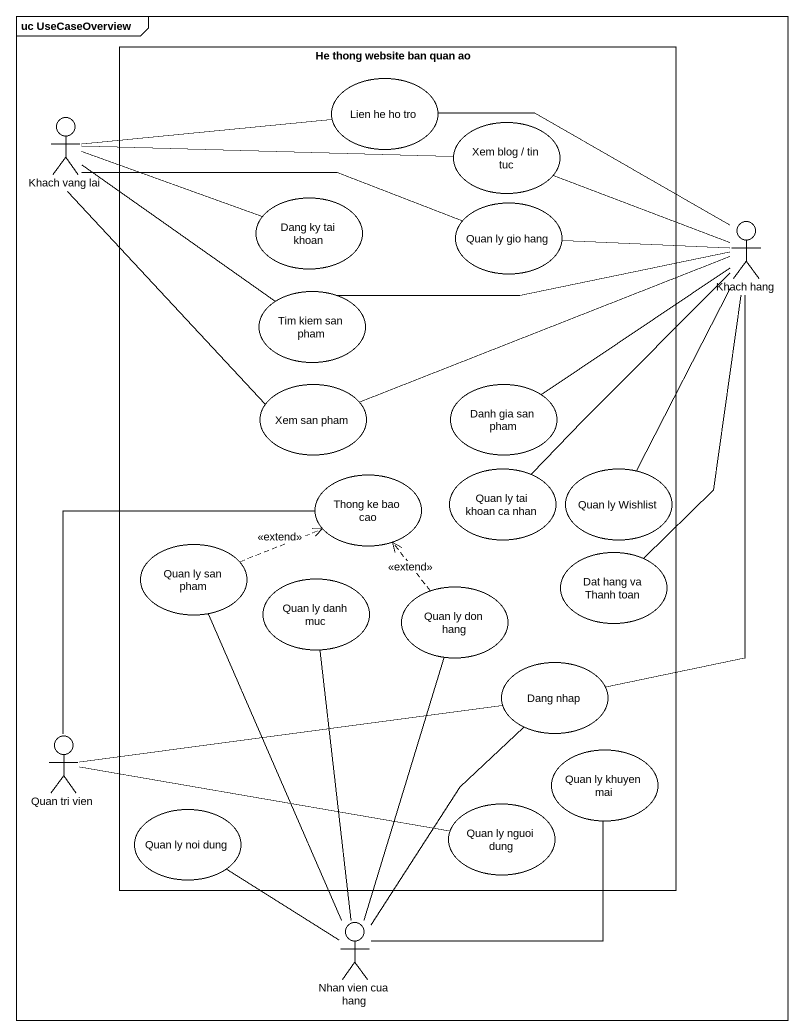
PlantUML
@startuml
mainframe uc UseCaseOverview
rectangle "He thong website ban quan ao" as He_thong_website_ban_quan_ao {
  usecase "Lien he ho tro" as Lien_he_ho_tro
  usecase "Xem blog / tin tuc" as Xem_blog_tin_tuc
  usecase "Dang ky tai khoan" as Dang_ky_tai_khoan
  usecase "Quan ly gio hang" as Quan_ly_gio_hang
  usecase "Tim kiem san pham" as Tim_kiem_san_pham
  usecase "Xem san pham" as Xem_san_pham
  usecase "Danh gia san pham" as Danh_gia_san_pham
  usecase "Thong ke bao cao" as Thong_ke_bao_cao
  usecase "Quan ly tai khoan ca nhan" as Quan_ly_tai_khoan_ca_nhan
  usecase "Quan ly Wishlist" as Quan_ly_Wishlist
  usecase "Quan ly san pham" as Quan_ly_san_pham
  usecase "Quan ly danh muc" as Quan_ly_danh_muc
  usecase "Quan ly don hang" as Quan_ly_don_hang
  usecase "Dat hang va Thanh toan" as Dat_hang_va_Thanh_toan
  usecase "Dang nhap" as Dang_nhap
  usecase "Quan ly khuyen mai" as Quan_ly_khuyen_mai
  usecase "Quan ly noi dung" as Quan_ly_noi_dung
  usecase "Quan ly nguoi dung" as Quan_ly_nguoi_dung
}
actor "Khach vang lai" as Khach_vang_lai
actor "Khach hang" as Khach_hang
actor "Quan tri vien" as Quan_tri_vien
actor "Nhan vien cua hang" as Nhan_vien_cua_hang
Khach_vang_lai -right- Lien_he_ho_tro
Khach_vang_lai -right- Xem_blog_tin_tuc
Khach_vang_lai -right- Dang_ky_tai_khoan
Khach_vang_lai -right- Quan_ly_gio_hang
Khach_vang_lai -- Tim_kiem_san_pham
Khach_vang_lai -- Xem_san_pham
Khach_hang -left- Lien_he_ho_tro
Khach_hang -left- Xem_blog_tin_tuc
Khach_hang -left- Quan_ly_gio_hang
Khach_hang -left- Tim_kiem_san_pham
Khach_hang -left- Xem_san_pham
Khach_hang -- Danh_gia_san_pham
Khach_hang -- Quan_ly_tai_khoan_ca_nhan
Khach_hang -- Quan_ly_Wishlist
Khach_hang -- Dat_hang_va_Thanh_toan
Khach_hang -- Dang_nhap
Quan_ly_san_pham .right.> Thong_ke_bao_cao : <<extend>>
Quan_ly_don_hang .up.> Thong_ke_bao_cao : <<extend>>
Quan_tri_vien -up- Thong_ke_bao_cao
Quan_tri_vien -right- Dang_nhap
Quan_tri_vien -right- Quan_ly_nguoi_dung
Quan_ly_noi_dung -- Nhan_vien_cua_hang
Nhan_vien_cua_hang -up- Quan_ly_san_pham
Nhan_vien_cua_hang -up- Quan_ly_danh_muc
Nhan_vien_cua_hang -up- Quan_ly_don_hang
Nhan_vien_cua_hang -up- Dang_nhap
Nhan_vien_cua_hang -up- Quan_ly_khuyen_mai
@enduml
